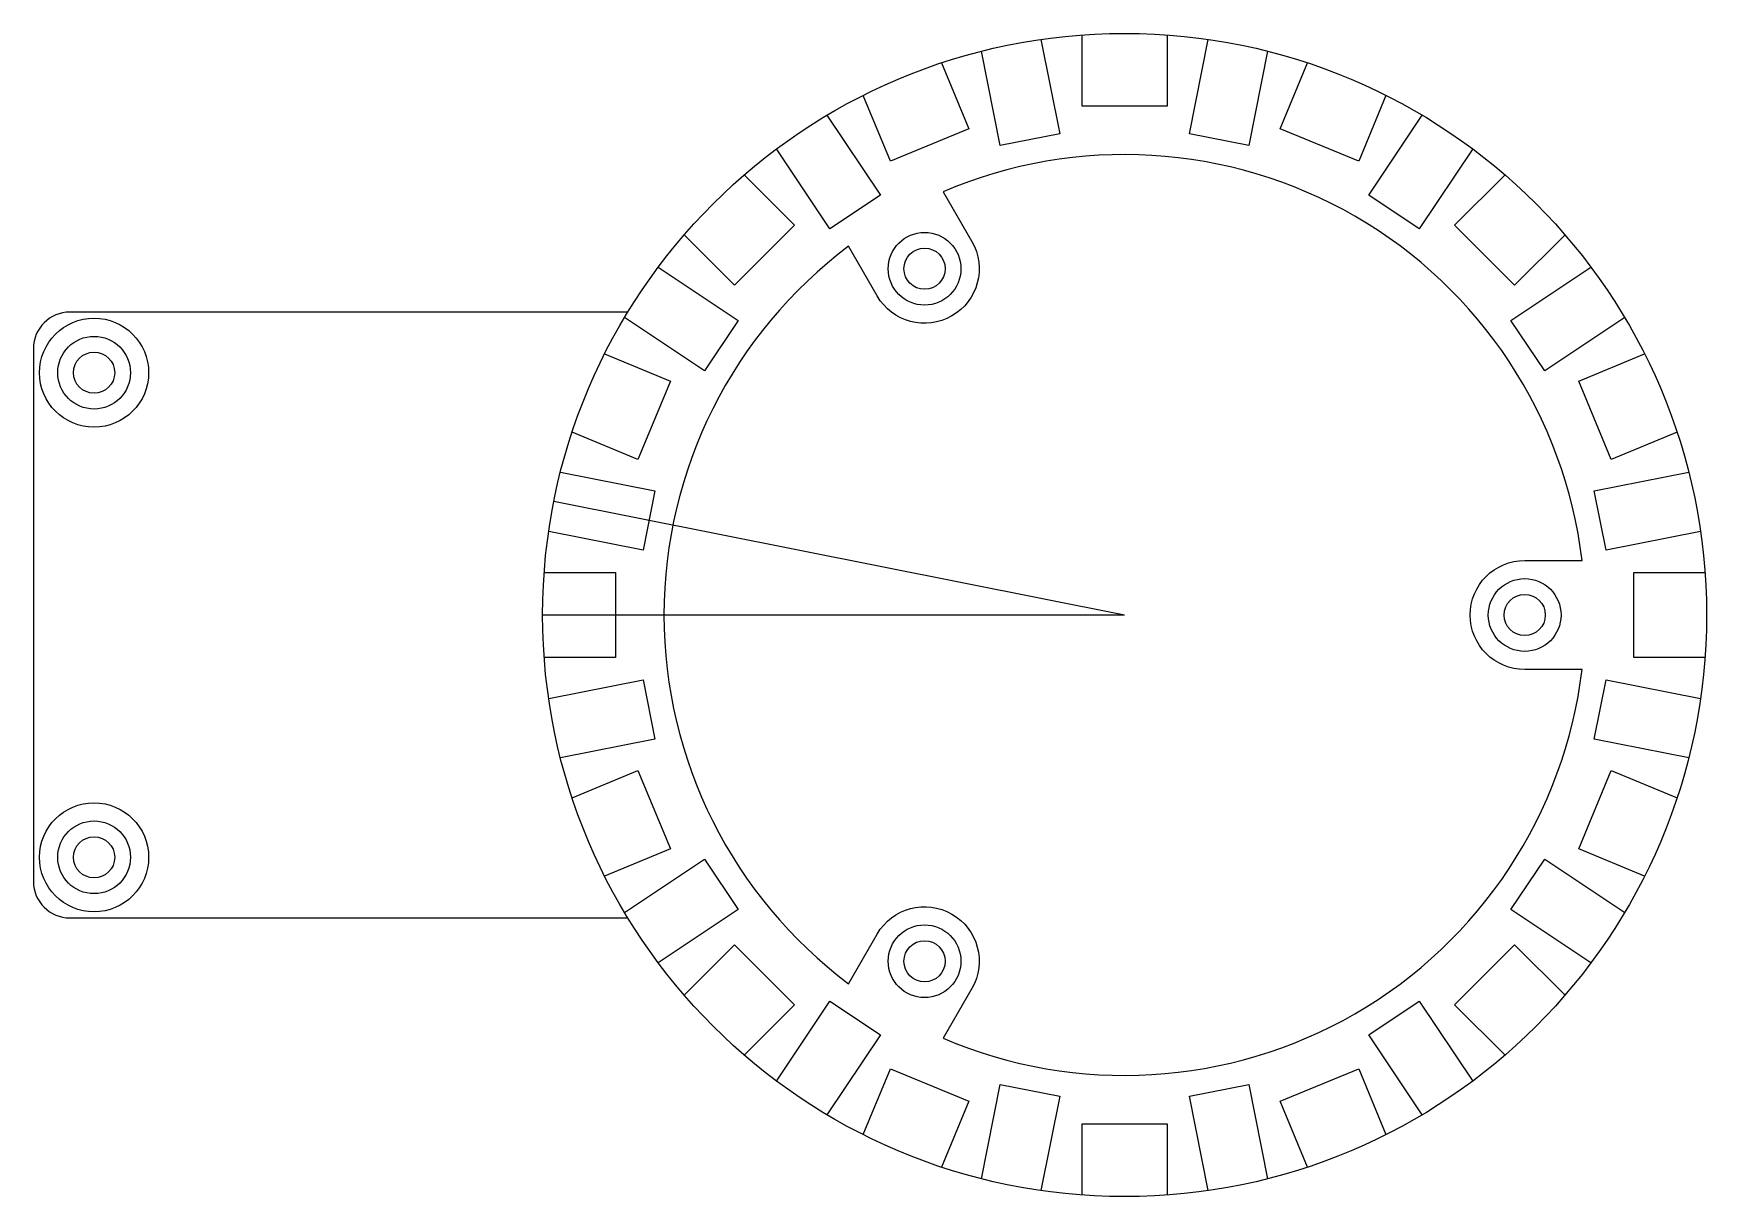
# Model space of a CAD drawing. Header units: millimetres. Extents: x -90 to 48, y -48 to 48.
import ezdxf

# ---------------------------------------------------------------- set-up
doc = ezdxf.new("R2010")
doc.units = ezdxf.units.MM
doc.layers.get('0').update_dxf_attribs({"linetype": 'CONTINUOUS'})

msp = doc.modelspace()

# ---------------------------------------------------------------- linework, layer by layer
for p, q in [((-6.9, 47.5), (-5.35, 39.72)), ((-3.5, 42), (-3.5, 47.87)), ((3.5, 47.87), (3.5, 42)), ((5.35, 39.72), (6.9, 47.5)), ((-15.09, 45.57), (-12.84, 40.14)), ((-10.26, 38.74), (-11.8, 46.53)), ((11.8, 46.53), (10.26, 38.74)), ((12.84, 40.14), (15.09, 45.57)), ((-19.31, 37.46), (-21.55, 42.89)), ((21.55, 42.89), (19.31, 37.46)), ((3.5, 42), (-3.5, 42)), ((-24.55, 41.25), (-20.14, 34.65)), ((-12.84, 40.14), (-19.31, 37.46)), ((19.31, 37.46), (12.84, 40.14)), ((20.14, 34.65), (24.55, 41.25)), ((-5.35, 39.72), (-10.26, 38.74)), ((10.26, 38.74), (5.35, 39.72)), ((-24.3, 31.87), (-28.71, 38.47)), ((28.71, 38.47), (24.3, 31.87)), ((-31.38, 36.33), (-27.22, 32.17)), ((27.22, 32.17), (31.38, 36.33)), ((-20.14, 34.65), (-24.3, 31.87)), ((24.3, 31.87), (20.14, 34.65)), ((-27.22, 32.17), (-32.17, 27.22)), ((32.17, 27.22), (27.22, 32.17)), ((-32.17, 27.22), (-36.33, 31.38)), ((36.33, 31.38), (32.17, 27.22)), ((-38.47, 28.71), (-31.87, 24.3)), ((31.87, 24.3), (38.47, 28.71)), ((-40.98, 25), (-87, 25)), ((-34.65, 20.14), (-41.25, 24.55)), ((-31.87, 24.3), (-34.65, 20.14)), ((34.65, 20.14), (31.87, 24.3)), ((41.25, 24.55), (34.65, 20.14)), ((-90, 22), (-90, -22)), ((-42.89, 21.55), (-37.46, 19.31)), ((37.46, 19.31), (42.89, 21.55)), ((-37.46, 19.31), (-40.14, 12.84)), ((40.14, 12.84), (37.46, 19.31)), ((-40.14, 12.84), (-45.57, 15.09)), ((45.57, 15.09), (40.14, 12.84)), ((-46.53, 11.8), (-38.74, 10.26)), ((38.74, 10.26), (46.53, 11.8)), ((-38.74, 10.26), (-39.72, 5.35)), ((39.72, 5.35), (38.74, 10.26)), ((0, 0), (-47.08, 9.36)), ((-39.72, 5.35), (-47.5, 6.9)), ((47.5, 6.9), (39.72, 5.35)), ((-47.87, 3.5), (-42, 3.5)), ((-42, 3.5), (-42, -3.5)), ((42, -3.5), (42, 3.5)), ((42, 3.5), (47.87, 3.5)), ((0, 0), (-48, 0)), ((0, 0), (-48, 0)), ((0, 0), (-38, 0)), ((-42, -3.5), (-47.87, -3.5)), ((47.87, -3.5), (42, -3.5)), ((-47.5, -6.9), (-39.72, -5.35)), ((-39.72, -5.35), (-38.74, -10.26)), ((38.74, -10.26), (39.72, -5.35)), ((39.72, -5.35), (47.5, -6.9)), ((-38.74, -10.26), (-46.53, -11.8)), ((46.53, -11.8), (38.74, -10.26)), ((-45.57, -15.09), (-40.14, -12.84)), ((-40.14, -12.84), (-37.46, -19.31)), ((37.46, -19.31), (40.14, -12.84)), ((40.14, -12.84), (45.57, -15.09)), ((-37.46, -19.31), (-42.89, -21.55)), ((42.89, -21.55), (37.46, -19.31)), ((-41.25, -24.55), (-34.65, -20.14)), ((-34.65, -20.14), (-31.87, -24.3)), ((31.87, -24.3), (34.65, -20.14)), ((34.65, -20.14), (41.25, -24.55)), ((-31.87, -24.3), (-38.47, -28.71)), ((38.47, -28.71), (31.87, -24.3)), ((-87, -25), (-40.98, -25)), ((-36.33, -31.38), (-32.17, -27.22)), ((-32.17, -27.22), (-27.22, -32.17)), ((27.22, -32.17), (32.17, -27.22)), ((32.17, -27.22), (36.33, -31.38)), ((-27.22, -32.17), (-31.38, -36.33)), ((-28.71, -38.47), (-24.3, -31.87)), ((-24.3, -31.87), (-20.14, -34.65)), ((20.14, -34.65), (24.3, -31.87)), ((24.3, -31.87), (28.71, -38.47)), ((31.38, -36.33), (27.22, -32.17)), ((-20.14, -34.65), (-24.55, -41.25)), ((24.55, -41.25), (20.14, -34.65)), ((-21.55, -42.89), (-19.31, -37.46)), ((-19.31, -37.46), (-12.84, -40.14)), ((12.84, -40.14), (19.31, -37.46)), ((19.31, -37.46), (21.55, -42.89)), ((-11.8, -46.53), (-10.26, -38.74)), ((-10.26, -38.74), (-5.35, -39.72)), ((-5.35, -39.72), (-6.9, -47.5)), ((5.35, -39.72), (10.26, -38.74)), ((6.9, -47.5), (5.35, -39.72)), ((10.26, -38.74), (11.8, -46.53)), ((-12.84, -40.14), (-15.09, -45.57)), ((15.09, -45.57), (12.84, -40.14)), ((-3.5, -42), (3.5, -42)), ((-3.5, -47.87), (-3.5, -42)), ((3.5, -42), (3.5, -47.87))]:
    msp.add_line(p, q)
msp.add_lwpolyline([(33, 4.5), (37.73, 4.5, 0.500752), (-14.97, 34.93), (-12.6, 30.83, -1), (-20.4, 26.33), (-22.76, 30.43, 0.500752), (-22.76, -30.43), (-20.4, -26.33, -1), (-12.6, -30.83), (-14.97, -34.93, 0.500752), (37.73, -4.5), (33, -4.5, -1)], format="xyb", close=True)
for centre, radius in [((0, 0), 48), ((-16.5, 28.58), 3), ((-16.5, 28.58), 1.7), ((-85, 20), 4.5), ((-85, 20), 3), ((-85, 20), 1.7), ((33, 0), 3), ((33, 0), 1.7), ((-85, -20), 4.5), ((-85, -20), 3), ((-85, -20), 1.7), ((-16.5, -28.58), 3), ((-16.5, -28.58), 1.7)]:
    msp.add_circle(centre, radius)
for centre, start, end in [((-87, 22), 90, 180), ((-87, -22), 180, 270)]:
    msp.add_arc(centre, 3, start, end)

doc.saveas('drawing.dxf')
